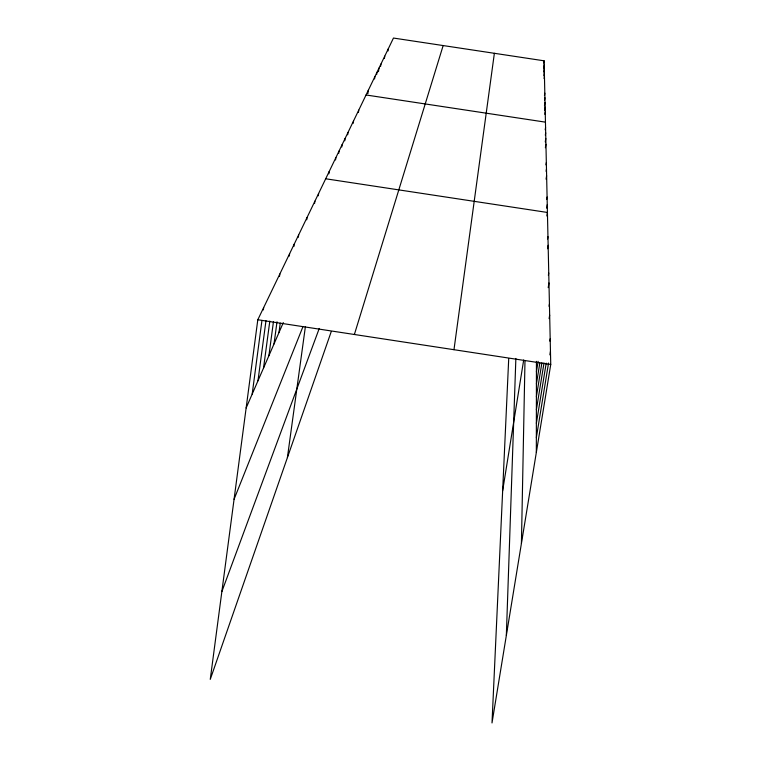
<?xml version="1.0" encoding="UTF-8"?>
<svg xmlns="http://www.w3.org/2000/svg" width="761" height="761" viewBox="0 0 761 761"><rect width="100%" height="100%" fill="white"/><g stroke="black" fill="none" stroke-linecap="round" stroke-linejoin="round"><path stroke-width="1.14" d="M536.334 452.415L536.438 361.342M521.418 543.459L524.985 360.638M506.341 635.416L515.863 358.46M508.709 358.821L492.006 722.95L550.745 364.481L544.115 60.813L393.466 38.05L257.808 319.744L210.255 679.383L331.197 331.71M252.186 394.084L261.955 320.448M263.354 309.927L263.658 307.587M257.979 380.776L265.979 320.676M263.544 367.991L269.813 321.094M268.899 355.71L273.427 321.855M279.525 276.338L279.839 273.998M274.036 343.905L277.004 321.808M278.983 332.538L280.257 323.13M289.285 256.086L289.599 253.727M293.889 246.507L294.203 244.167M298.331 237.289L298.645 234.94M306.74 219.815L307.054 217.484M314.569 203.548L314.892 201.208M318.288 195.815L318.612 193.484M453.975 349.699L494.374 53.299M287.401 457.618L305.389 326.64M328.876 173.85L329.199 171.501M335.544 159.972L335.867 157.651M338.721 153.38L339.045 151.059M341.794 146.997L342.117 144.666M344.781 140.814L345.104 138.473M347.672 134.811L347.996 132.462M353.209 123.301L353.532 120.97M358.431 112.447L358.754 110.136M367.858 93.708L368.353 90.207M374.564 78.954L374.897 76.614M376.638 74.635L376.961 72.314M378.483 71.629L378.978 68.119M380.624 66.35L380.947 64.038M384.419 58.473L384.743 56.162M388.024 50.968L388.357 48.656M543.744 63.163L544.115 60.813M543.649 68.005L544.201 64.542M543.725 71.848L544.286 68.347M543.82 75.71L544.362 72.247M544.086 78.573L544.457 76.233M544.457 95.553L544.828 93.213M544.553 100.043L544.924 97.731M544.467 105.874L545.028 102.364M544.572 110.592L545.123 107.111M544.857 114.34L545.237 111.991M545.199 129.789L545.57 127.448M545.323 135.201L545.694 132.88M545.257 141.936L545.808 138.473M545.38 147.739L545.941 144.229M545.96 164.89L546.341 162.54M546.103 171.349L546.474 169.018M546.065 179.177L546.626 175.696M546.712 199.382L547.092 197.032M546.693 208.134L547.254 204.623M502.66 490.645L523.692 359.972M546.864 215.972L547.425 212.462L325.689 178.778M547.578 238.973L547.958 236.642M547.578 248.761L548.139 245.27M548.367 275.349L548.748 273.018M548.205 287.639L548.966 282.959M536.419 371.863L538.141 361.304M536.41 384.001L539.806 363.13M549.052 306.312L549.423 303.991M536.391 396.614L541.899 362.854M549.1 318.631L549.67 315.14M536.381 409.722L544.01 362.968M536.362 423.373L546.208 363.121M549.803 341.109L550.184 338.797M536.353 437.594L548.548 363.016M549.889 354.864L550.46 351.363M354.379 334.488L443.159 45.555M221.87 591.563L319.249 328.438M234.065 499.302L302.926 326.726M246.145 407.963L283.32 322.588M366.051 94.982L545.456 122.15M257.808 319.744L550.745 364.481"/></g></svg>
